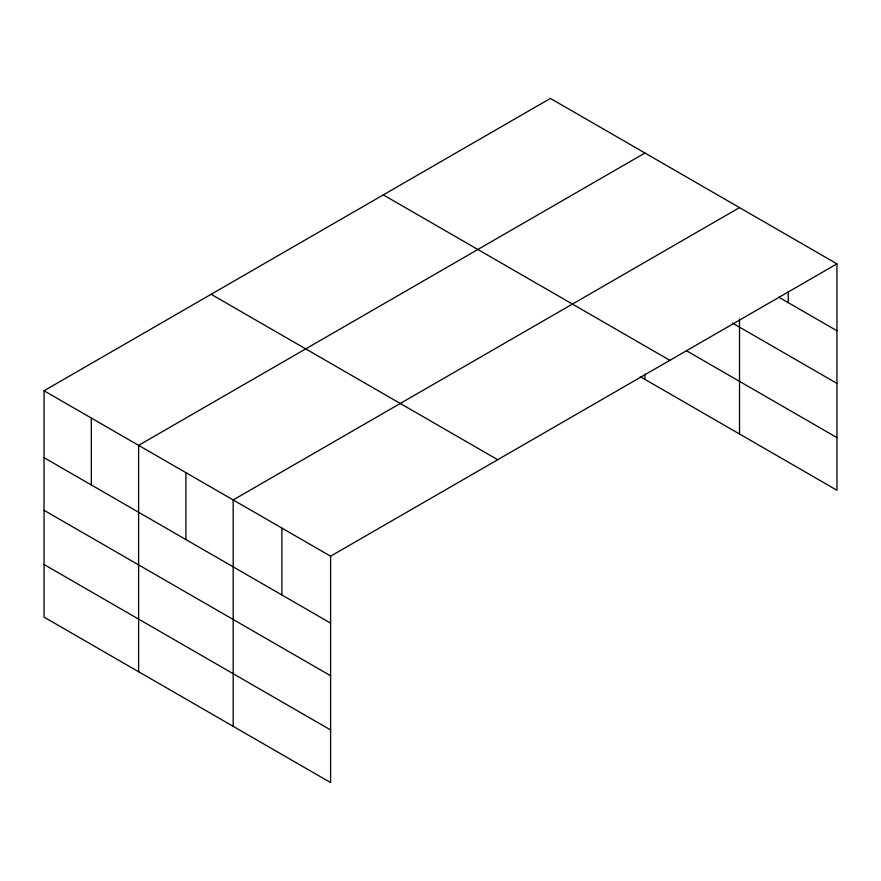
<?xml version="1.0" encoding="UTF-8"?>
<svg xmlns="http://www.w3.org/2000/svg" width="881" height="881" viewBox="0 0 881 881"><rect width="100%" height="100%" fill="white"/><g stroke="black" fill="none" stroke-linecap="round" stroke-linejoin="round"><path stroke-width="1.32" d="M836.95 263.86L550.394 98.419L44.05 390.757L44.05 617.14L330.606 782.581L330.606 556.197L836.95 263.86L836.95 490.243L640.234 376.672M739.522 319.054L739.522 433.992M644.958 153.019L138.614 445.357L138.614 671.729M739.522 207.608L233.179 499.945L233.179 726.329M778.727 297.161L836.95 330.771M732.43 323.052L836.95 383.4M686.332 350.66L836.95 437.615M383.301 194.888L669.857 360.329M211.143 294.287L497.699 459.728M44.05 390.757L330.606 556.197M44.05 457.668L330.606 623.109M44.05 510.297L330.606 675.738M44.05 564.512L330.606 729.953M788.231 291.721L788.231 302.646M644.958 373.996L644.958 379.403M281.887 528.071L281.887 594.983M185.891 472.645L185.891 539.557M91.327 418.057L91.327 484.968"/></g></svg>
